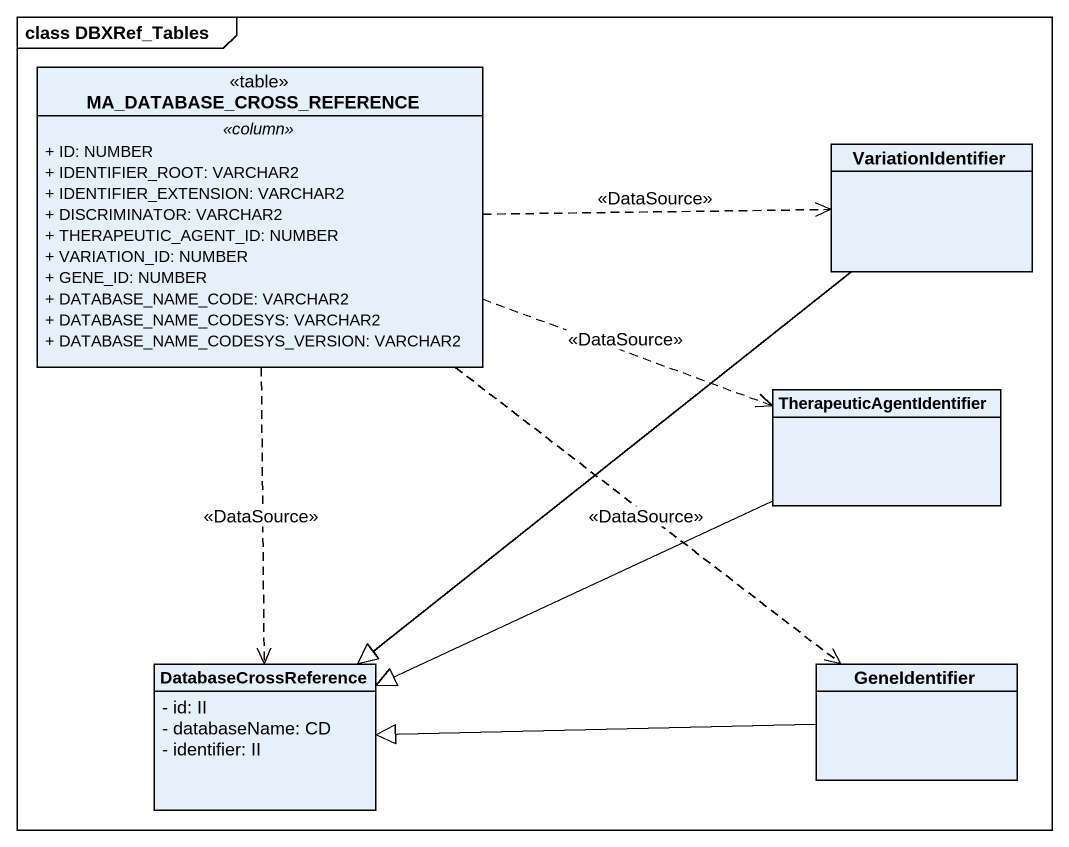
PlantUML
@startuml
mainframe class DBXRef_Tables
hide circle
hide empty members
skinparam classAttributeIconSize 0
class MA_DATABASE_CROSS_REFERENCE <<table>> {
  .. <<column>> ..
  + ID: NUMBER
  + IDENTIFIER_ROOT: VARCHAR2
  + IDENTIFIER_EXTENSION: VARCHAR2
  + DISCRIMINATOR: VARCHAR2
  + THERAPEUTIC_AGENT_ID: NUMBER
  + VARIATION_ID: NUMBER
  + GENE_ID: NUMBER
  + DATABASE_NAME_CODE: VARCHAR2
  + DATABASE_NAME_CODESYS: VARCHAR2
  + DATABASE_NAME_CODESYS_VERSION: VARCHAR2
}
class VariationIdentifier
class TherapeuticAgentIdentifier
class DatabaseCrossReference {
  - id: II
  - databaseName: CD
  - identifier: II
}
class GeneIdentifier
MA_DATABASE_CROSS_REFERENCE .right.> VariationIdentifier : <<DataSource>>
MA_DATABASE_CROSS_REFERENCE .right.> TherapeuticAgentIdentifier : <<DataSource>>
MA_DATABASE_CROSS_REFERENCE ..> DatabaseCrossReference : <<DataSource>>
MA_DATABASE_CROSS_REFERENCE ..> GeneIdentifier : <<DataSource>>
VariationIdentifier --|> DatabaseCrossReference
TherapeuticAgentIdentifier -left-|> DatabaseCrossReference
GeneIdentifier -left-|> DatabaseCrossReference
@enduml
